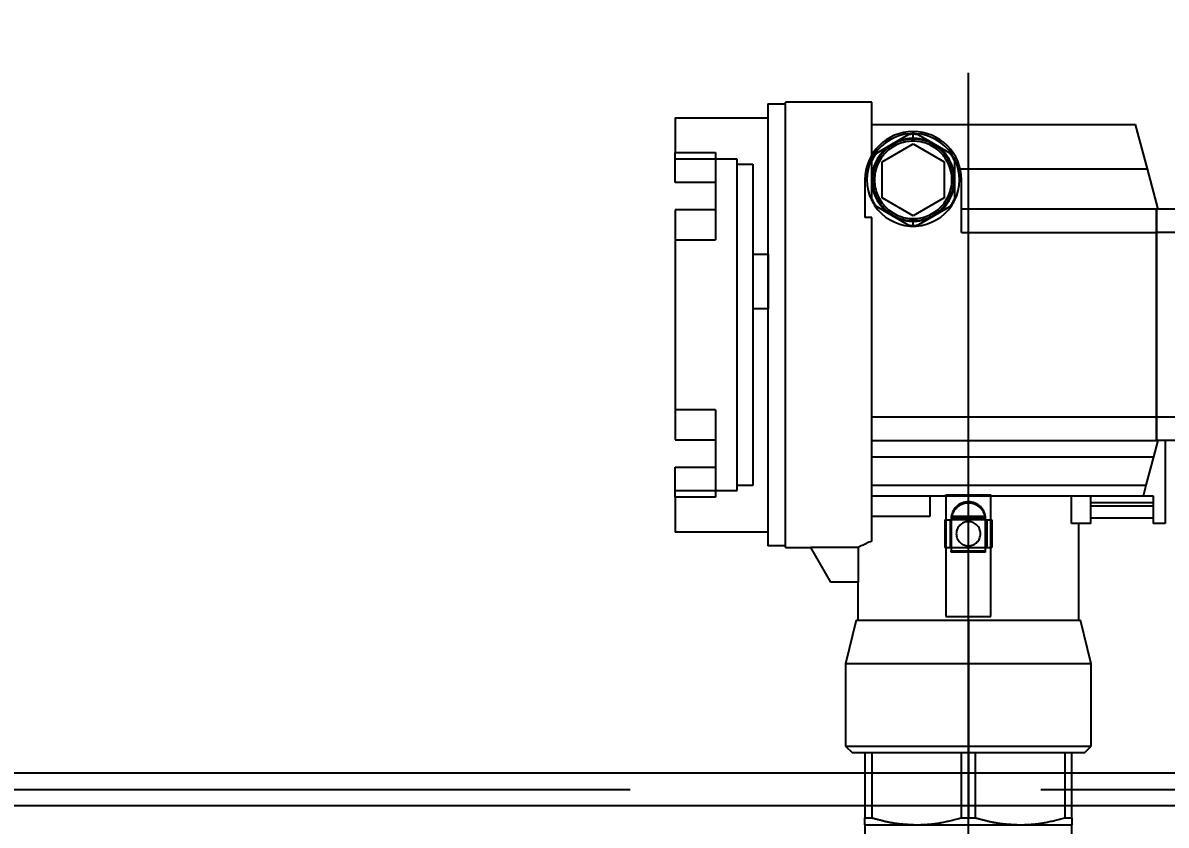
# Model space of a CAD drawing. Header units: metres. Extents: x 0 to 63075, y 0 to 44550.
# Drawn here: x 38921.4 to 39252.7, y 35251.2 to 35483.5 of the extents above; entities that cross this region are included whole.
import ezdxf

# ---------------------------------------------------------------- set-up
doc = ezdxf.new("R2010")
doc.units = ezdxf.units.M
doc.header["$LTSCALE"] = 75
doc.linetypes.add('CENTER2', pattern=[28.575, 19.05, -3.175, 3.175, -3.175])
doc.linetypes.add('HIDDEN2', pattern=[4.7625, 3.175, -1.5875])
for name, color, linetype in [('SC1', 7, 'CENTER2'), ('SDM', 7, 'Continuous'), ('SL4', 4, 'Continuous'), ('ST1', 7, 'HIDDEN2')]:
    doc.layers.add(name, color=color, linetype=linetype)
doc.styles.add('ROMANS', font='ROMANS.SHX')
doc.dimstyles.new('75___1-75', dxfattribs={"dimscale": 75, "dimtxt": 2.5, "dimasz": 2, "dimexe": 1.5, "dimexo": 1, "dimgap": 0.5, "dimtad": 1, "dimdec": 0, "dimzin": 12, "dimtxsty": 'ROMANS', "dimcen": 0, "dimclrd": 256, "dimclre": 256, "dimclrt": 3, "dimazin": 3, "dimtfac": 1, "dimtdec": 0, "dimtmove": 0, "dimatfit": 0, "dimfxl": 1, "dimlwd": -1, "dimlwe": -1, "dimarcsym": 0})

# ---------------------------------------------------------------- blocks, each defined once
blk = doc.blocks.new('*D29')
at = {"layer": 'Defpoints', "color": 0, "transparency": 16777216}
for p in [(36162.25, 35690.52), (36162.25, 35271.03), (39506.75, 35271.03)]:
    blk.add_point(p, dxfattribs=at)
at = {"layer": 'SDM', "transparency": 16777216}
for p, q in [((36162.25, 35346.03), (36162.25, 35803.02)), ((39506.75, 35346.03), (39506.75, 35803.02)), ((39356.75, 35690.52), (36312.25, 35690.52))]:
    blk.add_line(p, q, dxfattribs=at)
for points in [[(36312.25, 35715.52), (36312.25, 35665.52), (36162.25, 35690.52)], [(39356.75, 35715.52), (39356.75, 35665.52), (39506.75, 35690.52)]]:
    blk.add_solid(points, dxfattribs=at)
at = {"layer": 'SDM', "color": 3, "transparency": 16777216, "insert": (37834.5, 35821.77), "char_height": 187.5, "attachment_point": 5, "style": 'ROMANS'}
blk.add_mtext('3345', dxfattribs=at)
blk = doc.blocks.new('A$Cf5e9a517')
at = {"layer": 'SC1'}
blk.add_line((3033.11, 1581.65), (3033.11, 1903.15), dxfattribs=at)
at = {"layer": 'SL4'}
for p, q in [((2974.99, 1894.15), (2980.11, 1894.15)), ((2974.99, 1894.15), (2974.99, 1766.15)), ((2980.11, 1765.65), (2980.11, 1894.65)), ((3005.11, 1894.65), (2980.11, 1894.65)), ((3005.11, 1879.36), (3005.11, 1894.65)), ((2948.11, 1890.15), (2948.11, 1880.04)), ((2948.11, 1890.15), (2974.99, 1890.15)), ((3005.11, 1888.15), (3081.55, 1888.15)), ((3005.95, 1879.56), (3016.28, 1885.53)), ((3017.95, 1885.53), (3028.28, 1879.56)), ((3084.98, 1875.36), (3081.55, 1888.15)), ((3008.11, 1877.35), (3017.11, 1882.54)), ((3017.11, 1882.54), (3026.11, 1877.35)), ((2948.11, 1880.04), (2959.81, 1880.04)), ((2948.11, 1871.34), (2948.11, 1880.04)), ((2959.81, 1880.04), (2959.81, 1863.49)), ((3005.11, 1866.19), (3005.11, 1878.12)), ((3008.11, 1866.96), (3008.11, 1877.35)), ((3026.11, 1877.35), (3026.11, 1866.96)), ((3029.11, 1878.12), (3029.11, 1866.19)), ((3030.74, 1875.36), (3084.98, 1875.36)), ((3088.11, 1863.65), (3084.98, 1875.36)), ((3003.11, 1872.15), (3003.11, 1861.27)), ((3031.11, 1856.87), (3031.11, 1872.15)), ((2959.81, 1871.34), (2948.11, 1871.34)), ((3017.11, 1861.76), (3008.11, 1866.96)), ((3026.11, 1866.96), (3017.11, 1861.76)), ((2948.11, 1863.49), (2948.11, 1796.81)), ((2959.81, 1863.49), (2948.11, 1863.49)), ((3016.28, 1858.78), (3005.95, 1864.74)), ((3028.28, 1864.74), (3017.95, 1858.78)), ((3087.61, 1863.65), (3031.11, 1863.65)), ((3087.61, 1863.65), (3087.61, 1856.87)), ((3093.88, 1863.65), (3087.61, 1863.65)), ((3005.11, 1861.27), (3003.11, 1861.27)), ((3005.11, 1767.54), (3005.11, 1861.27)), ((3031.11, 1856.87), (3087.61, 1856.87)), ((3087.61, 1856.87), (3087.61, 1803.43)), ((3097.61, 1856.87), (3087.61, 1856.87)), ((3087.61, 1803.43), (3005.11, 1803.43)), ((3097.61, 1803.43), (3087.61, 1803.43)), ((3087.61, 1803.43), (3087.61, 1796.65)), ((2948.11, 1796.81), (2959.81, 1796.81)), ((2959.81, 1796.81), (2959.81, 1780.27)), ((3005.11, 1796.65), (3087.61, 1796.65)), ((3086.85, 1791.92), (3088.11, 1796.65)), ((3093.88, 1796.65), (3087.61, 1796.65)), ((3090.11, 1796.65), (3090.11, 1772.65)), ((3005.11, 1791.92), (3086.85, 1791.92)), ((3084.66, 1783.75), (3086.85, 1791.92)), ((2948.11, 1788.96), (2959.81, 1788.96)), ((2948.11, 1780.27), (2948.11, 1788.96)), ((3005.11, 1783.75), (3084.66, 1783.75)), ((3083.83, 1780.65), (3084.66, 1783.75)), ((2948.11, 1780.27), (2948.11, 1770.15)), ((2959.81, 1780.27), (2948.11, 1780.27)), ((3005.11, 1780.65), (3083.83, 1780.65)), ((3021.98, 1780.65), (3021.98, 1774.65)), ((3062.98, 1772.65), (3062.98, 1780.65)), ((3068.61, 1772.65), (3068.61, 1780.65)), ((3083.83, 1780.65), (3086.61, 1780.65)), ((3086.61, 1780.65), (3086.61, 1772.65)), ((3068.61, 1778.65), (3086.61, 1778.65)), ((3068.61, 1777.7), (3086.61, 1777.7)), ((3021.98, 1774.65), (3005.11, 1774.65)), ((3068.61, 1772.65), (3062.98, 1772.65)), ((3065.11, 1744.65), (3065.11, 1772.65)), ((3086.61, 1774.15), (3068.61, 1774.15)), ((3090.11, 1772.65), (3086.61, 1772.65)), ((2974.99, 1770.15), (2948.11, 1770.15)), ((2980.11, 1766.15), (2974.99, 1766.15)), ((2980.11, 1765.65), (2987.34, 1765.65)), ((3001.15, 1765.67), (2987.33, 1765.67)), ((2987.33, 1765.67), (2993.11, 1755.65)), ((3001.15, 1765.67), (3001.15, 1755.65)), ((3001.15, 1755.65), (2993.11, 1755.65)), ((3001.11, 1755.65), (3001.11, 1744.65)), ((3000.61, 1744.65), (2997.51, 1731.95)), ((3000.61, 1744.65), (3033.11, 1744.65)), ((3033.11, 1731.95), (3033.11, 1744.65)), ((3033.11, 1744.65), (3065.61, 1744.65)), ((3068.71, 1731.95), (3065.61, 1744.65)), ((2997.51, 1731.95), (2997.51, 1708.15)), ((3033.11, 1731.95), (2997.51, 1731.95)), ((3033.11, 1731.95), (3033.11, 1708.15)), ((3068.71, 1731.95), (3033.11, 1731.95)), ((3068.71, 1708.15), (3068.71, 1731.95)), ((2997.51, 1708.15), (2999.51, 1706.15)), ((2997.51, 1708.15), (3033.11, 1708.15)), ((3033.11, 1708.15), (3068.71, 1708.15)), ((3033.11, 1708.15), (3033.11, 1706.15)), ((3066.71, 1706.15), (3068.71, 1708.15)), ((3033.11, 1706.15), (2999.51, 1706.15)), ((3003.11, 1706.15), (3003.11, 1700.35)), ((3005.2, 1700.35), (3005.2, 1706.15)), ((3031.03, 1706.15), (3031.03, 1700.35)), ((3066.71, 1706.15), (3033.11, 1706.15)), ((3033.11, 1700.35), (3033.11, 1706.15)), ((3035.2, 1700.35), (3035.2, 1706.15)), ((3061.03, 1706.15), (3061.03, 1700.35)), ((3063.11, 1700.35), (3063.11, 1706.15)), ((2339.74, 1700.35), (3284.74, 1700.35)), ((3289.74, 1690.82), (2339.74, 1690.82))]:
    blk.add_line(p, q, dxfattribs=at)
for radius, start, end in [(14, 90, 180), (13.4, 93.5756, 146.4244), (13.4, 90, 93.5756), (14, 0, 90), (13.4, 86.4244, 90), (13.4, 33.5756, 86.4244), (13.4, 146.4244, 153.5756), (13.4, 26.4244, 33.5756), (13.4, 153.5756, 206.4244), (13.4, 333.5756, 26.4244), (13.4, 206.4244, 213.5756), (13.4, 326.4244, 333.5756), (13.4, 213.5756, 266.4244), (13.4, 273.5756, 326.4244), (13.4, 266.4244, 270), (13.4, 270, 273.5756)]:
    blk.add_arc((3017.11, 1872.15), radius, start, end, dxfattribs=at)
blk.add_open_spline([(3005.11, 1767.54), (3004.56, 1767.29), (3003.44, 1766.78), (3002.26, 1766.22), (3001.44, 1765.81), (3001.25, 1765.72), (3001.15, 1765.67)], degree=3, knots=[0, 0, 0, 0, 0.252918, 0.505194, 0.7549, 1, 1, 1, 1], dxfattribs=at)
at = {"layer": 'ST1'}
for p, q in [((3017.11, 1884.15), (3017.11, 1885.35)), ((2966.11, 1878.15), (2948.11, 1878.15)), ((2966.11, 1782.15), (2966.11, 1878.15)), ((2966.11, 1876.71), (2970.61, 1876.71)), ((2970.61, 1876.71), (2970.61, 1783.59)), ((2959.81, 1863.49), (2959.81, 1854.8)), ((3087.61, 1856.87), (3087.61, 1863.65)), ((3017.11, 1858.95), (3017.11, 1860.15)), ((3087.61, 1803.43), (3087.61, 1856.87)), ((2948.11, 1854.8), (2959.81, 1854.8)), ((2970.61, 1850.64), (2975.11, 1850.64)), ((2975.11, 1850.64), (2975.11, 1834.81)), ((2975.11, 1834.81), (2970.61, 1834.81)), ((2959.81, 1805.51), (2948.11, 1805.51)), ((2959.81, 1805.51), (2959.81, 1796.81)), ((3087.61, 1796.65), (3087.61, 1803.43)), ((3005.11, 1791.92), (3086.85, 1791.92)), ((2970.61, 1783.59), (2966.11, 1783.59)), ((3005.11, 1783.75), (3084.66, 1783.75)), ((2948.11, 1782.15), (2966.11, 1782.15)), ((3026.61, 1780.65), (3026.61, 1780.92)), ((3026.61, 1780.92), (3039.61, 1780.92)), ((3026.61, 1780.65), (3026.61, 1745.65)), ((3039.61, 1780.92), (3039.61, 1780.65)), ((3039.61, 1745.65), (3039.61, 1780.65)), ((3026.31, 1773.65), (3026.31, 1765.65)), ((3026.31, 1773.65), (3027.81, 1773.65)), ((3027.81, 1773.65), (3027.81, 1765.65)), ((3027.81, 1773.65), (3028.11, 1773.65)), ((3038.11, 1774.65), (3028.11, 1774.65)), ((3028.11, 1774.65), (3028.11, 1764.65)), ((3038.11, 1774.04), (3028.11, 1774.04)), ((3038.11, 1773.65), (3028.11, 1773.65)), ((3038.11, 1764.65), (3038.11, 1774.65)), ((3038.11, 1773.65), (3038.41, 1773.65)), ((3038.41, 1773.65), (3038.41, 1765.65)), ((3038.41, 1773.65), (3039.91, 1773.65)), ((3039.91, 1773.65), (3039.91, 1765.65)), ((3026.31, 1765.65), (3027.81, 1765.65)), ((3027.81, 1765.65), (3028.11, 1765.65)), ((3028.11, 1765.65), (3038.11, 1765.65)), ((3028.11, 1764.65), (3038.11, 1764.65)), ((3028.11, 1764.35), (3028.11, 1764.65)), ((3038.11, 1764.35), (3028.11, 1764.35)), ((3038.11, 1765.65), (3038.41, 1765.65)), ((3038.11, 1764.35), (3038.11, 1764.65)), ((3038.41, 1765.65), (3039.91, 1765.65)), ((3026.61, 1745.65), (3039.61, 1745.65)), ((3033.11, 1744.65), (3033.11, 1731.95)), ((3033.11, 1708.15), (3033.11, 1731.95)), ((3033.11, 1706.15), (3033.11, 1708.15)), ((3033.11, 1706.15), (3033.11, 1687.37)), ((3003.11, 1700.35), (3003.11, 1687.37)), ((3005.2, 1687.37), (3005.2, 1700.35)), ((3031.03, 1700.35), (3031.03, 1687.37)), ((3033.11, 1687.37), (3033.11, 1700.35)), ((3035.2, 1687.37), (3035.2, 1700.35)), ((3061.03, 1700.35), (3061.03, 1687.37)), ((3063.11, 1687.37), (3063.11, 1700.35)), ((2339.74, 1695.59), (3339.74, 1695.59)), ((3339.74, 1690.82), (2339.74, 1690.82)), ((3003.11, 1687.37), (3005.2, 1687.37)), ((3031.03, 1687.37), (3033.11, 1687.37)), ((3033.11, 1687.37), (3035.2, 1687.37)), ((3033.11, 1685.35), (3033.11, 1687.37)), ((3061.03, 1687.37), (3063.11, 1687.37)), ((3003.11, 1685.35), (3018.11, 1685.35)), ((3003.11, 1685.35), (3003.11, 1682.35)), ((3018.11, 1685.35), (3033.11, 1685.35)), ((3033.11, 1685.35), (3048.11, 1685.35)), ((3033.11, 1682.35), (3033.11, 1685.35)), ((3048.11, 1685.35), (3063.11, 1685.35)), ((3063.11, 1682.35), (3063.11, 1685.35))]:
    blk.add_line(p, q, dxfattribs=at)
for centre, radius, start, end in [((3017.11, 1872.15), 13.2, 90, 95.38), ((3017.11, 1872.15), 13.2, 84.62, 90), ((3017.11, 1872.15), 12, 120, 180), ((3017.11, 1872.15), 11.8, 90, 270), ((3017.11, 1872.15), 11.21, 90, 270), ((3017.11, 1872.15), 12, 90, 120), ((3017.11, 1872.15), 12, 60, 90), ((3017.11, 1872.15), 11.8, 270, 90), ((3017.11, 1872.15), 11.21, 270, 90), ((3017.11, 1872.15), 12, 0, 60), ((3017.11, 1872.15), 13.2, 144.62, 155.38), ((3017.11, 1872.15), 13.2, 24.62, 35.38), ((3017.11, 1872.15), 12, 180, 240), ((3017.11, 1872.15), 12, 300, 0), ((3017.11, 1872.15), 13.2, 204.62, 215.38), ((3017.11, 1872.15), 13.2, 324.62, 335.38), ((3017.11, 1872.15), 12, 240, 270), ((3017.11, 1872.15), 13.2, 264.62, 270), ((3017.11, 1872.15), 12, 270, 300), ((3017.11, 1872.15), 13.2, 270, 275.38), ((3033.11, 1773.91), 5, 1.5137, 178.4863), ((3033.11, 1773.52), 5, 1.5137, 178.4863), ((3033.11, 1769.65), 3.5, 90, 270), ((3033.11, 1769.65), 3.5, 270, 90)]:
    blk.add_arc(centre, radius, start, end, dxfattribs=at)
for points, knots in [([(3003.11, 1685.35), (3003.11, 1685.38), (3003.11, 1685.45), (3003.11, 1686.03), (3003.11, 1686.86), (3003.11, 1687.37)], [0, 0, 0, 0, 0.268328, 0.541138, 1, 1, 1, 1]), ([(3005.2, 1687.37), (3006.47, 1687.03), (3008.91, 1686.35), (3013.21, 1685.55), (3016.27, 1685.43), (3018.11, 1685.35)], [0, 0, 0, 0, 0.2977358, 0.5770217, 1, 1, 1, 1]), ([(3018.11, 1685.35), (3019.28, 1685.38), (3021.64, 1685.45), (3025.97, 1686.03), (3029.08, 1686.86), (3031.03, 1687.37)], [0, 0, 0, 0, 0.268328, 0.541138, 1, 1, 1, 1]), ([(3035.2, 1687.37), (3036.47, 1687.03), (3038.91, 1686.35), (3043.21, 1685.55), (3046.27, 1685.43), (3048.11, 1685.35)], [0, 0, 0, 0, 0.297736, 0.577022, 1, 1, 1, 1]), ([(3048.11, 1685.35), (3049.28, 1685.38), (3051.64, 1685.45), (3055.97, 1686.03), (3059.08, 1686.86), (3061.03, 1687.37)], [0, 0, 0, 0, 0.268328, 0.541138, 1, 1, 1, 1]), ([(3063.11, 1687.37), (3063.11, 1687.03), (3063.11, 1686.35), (3063.11, 1685.55), (3063.11, 1685.43), (3063.11, 1685.35)], [0, 0, 0, 0, 0.297736, 0.577022, 1, 1, 1, 1])]:
    blk.add_open_spline(points, degree=3, knots=knots, dxfattribs=at)

msp = doc.modelspace()

# ---------------------------------------------------------------- block references
at = {"layer": 'SDM'}
msp.add_blockref('A$Cf5e9a517', (36162.25, 33565.92), dxfattribs=at)

# ---------------------------------------------------------------- dimensions: what is measured, and where the dimension line sits
dim = msp.add_linear_dim(base=(36162.252398, 35690.5150108), p1=(39506.752398, 35271.03167813), p2=(36162.252398, 35271.03472838), dimstyle='75___1-75', override={"dimtmove": 1}, dxfattribs=at)
dim.commit()
dim.dimension.update_dxf_attribs({"geometry": '*D29', "text_midpoint": (37834.502398, 35821.7650108)})

doc.saveas('drawing.dxf')
